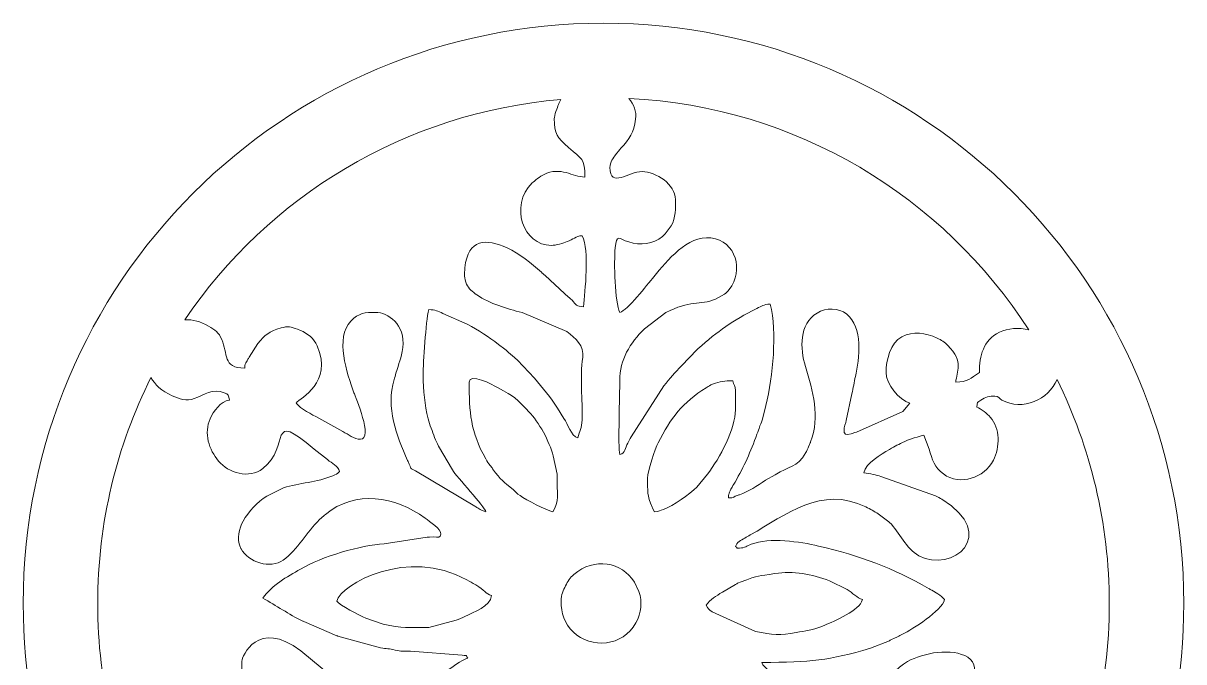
# Model space of a CAD drawing. Header units: centimetres. Extents: x -74 to 37, y -17 to 14.
# Drawn here: x 33.427 to 36.724, y -7.655 to -5.841 of the extents above; entities that cross this region are included whole.
import ezdxf

# ---------------------------------------------------------------- set-up
doc = ezdxf.new("R2010")
doc.units = ezdxf.units.CM
doc.header["$MEASUREMENT"] = 0
doc.layers.add('layer 1', color=7, linetype='Continuous')

msp = doc.modelspace()

# ---------------------------------------------------------------- linework, layer by layer
at = {"layer": 'layer 1', "color": 250, "lineweight": 9}
for points, knots in [([(35.37535, -9.11166), (35.37535, -9.11166), (35.39535, -9.26031), (35.39535, -9.26031), (35.39535, -9.26031), (35.39535, -9.26031), (35.37535, -9.40896), (35.37535, -9.40896), (35.37535, -9.40896), (35.37535, -9.40896), (35.07535, -9.40896), (35.07535, -9.40896), (35.07535, -9.40896), (35.07535, -9.40896), (34.77535, -9.40896), (34.77535, -9.40896), (34.77535, -9.40896), (34.77535, -9.40896), (34.75535, -9.26031), (34.75535, -9.26031), (34.75535, -9.26031), (34.75535, -9.26031), (34.77535, -9.11166), (34.77535, -9.11166), (34.77535, -9.11166), (34.00797, -8.97059), (33.42651, -8.29831), (33.42651, -7.49013), (33.42651, -7.49013), (33.42651, -6.57949), (34.16471, -5.84129), (35.07535, -5.84129), (35.07535, -5.84129), (35.98599, -5.84129), (36.72419, -6.57949), (36.72419, -7.49013), (36.72419, -7.49013), (36.72419, -7.89422), (36.57882, -8.26434), (36.33754, -8.55106), (36.33754, -8.55106), (36.09625, -8.83778), (35.75904, -9.04113), (35.37535, -9.11166)], [0, 0, 0, 0, 0.0833333, 0.0833333, 0.0833333, 0.0833333, 0.1666667, 0.1666667, 0.1666667, 0.1666667, 0.25, 0.25, 0.25, 0.25, 0.3333333, 0.3333333, 0.3333333, 0.3333333, 0.4166667, 0.4166667, 0.4166667, 0.4166667, 0.5, 0.5, 0.5, 0.5, 0.5833333, 0.5833333, 0.5833333, 0.5833333, 0.6666667, 0.6666667, 0.6666667, 0.6666667, 0.75, 0.75, 0.75, 0.75, 0.8333333, 0.8333333, 0.8333333, 0.8333333, 1, 1, 1, 1]), ([(33.88562, -6.6837), (34.12284, -6.3344), (34.50985, -6.09514), (34.95433, -6.05807), (34.95433, -6.05807), (34.95136, -6.06337), (34.94873, -6.0687), (34.94718, -6.07247), (34.94718, -6.07247), (34.94469, -6.07855), (34.9353, -6.10528), (34.9353, -6.11209), (34.9353, -6.11209), (34.9353, -6.15602), (34.94361, -6.16566), (34.97594, -6.19427), (34.97594, -6.19427), (35.01415, -6.22809), (35.02246, -6.22436), (35.02246, -6.27849), (35.02246, -6.27849), (34.98488, -6.27849), (34.95645, -6.24652), (34.90471, -6.27166), (34.90471, -6.27166), (34.89755, -6.27514), (34.87825, -6.28978), (34.87279, -6.2952), (34.87279, -6.2952), (34.8068, -6.36061), (34.8477, -6.47261), (34.92738, -6.47261), (34.92738, -6.47261), (34.93962, -6.47261), (34.96147, -6.46585), (34.97206, -6.46183), (34.97206, -6.46183), (34.98812, -6.45573), (34.99732, -6.44631), (35.01453, -6.44487), (35.01453, -6.44487), (35.03675, -6.48686), (35.02217, -6.60288), (35.0185, -6.64692), (35.0185, -6.64692), (34.99702, -6.64644), (34.99841, -6.64084), (34.98585, -6.62807), (34.98585, -6.62807), (34.97947, -6.62158), (34.97719, -6.62024), (34.97107, -6.61512), (34.97107, -6.61512), (34.96704, -6.61176), (34.96982, -6.61423), (34.9647, -6.6096), (34.9647, -6.6096), (34.9647, -6.6096), (34.90936, -6.55797), (34.90936, -6.55797), (34.90936, -6.55797), (34.90873, -6.55745), (34.90783, -6.5567), (34.90722, -6.55616), (34.90722, -6.55616), (34.90341, -6.55293), (34.90271, -6.55231), (34.89878, -6.54874), (34.89878, -6.54874), (34.87063, -6.52308), (34.83635, -6.49637), (34.80134, -6.4798), (34.80134, -6.4798), (34.74314, -6.45227), (34.68947, -6.45298), (34.68152, -6.53611), (34.68152, -6.53611), (34.67986, -6.55359), (34.67958, -6.56566), (34.68654, -6.58267), (34.68654, -6.58267), (34.69157, -6.59498), (34.70327, -6.6046), (34.71569, -6.61299), (34.71569, -6.61299), (34.75292, -6.63817), (34.80071, -6.6526), (34.84381, -6.66315), (34.84381, -6.66315), (34.84381, -6.66315), (34.97162, -6.71758), (34.97162, -6.71758), (34.97162, -6.71758), (34.9952, -6.73527), (35.02121, -6.75835), (35.01639, -6.79103), (35.01639, -6.79103), (35.00801, -6.84797), (35.01603, -6.91001), (35.01472, -6.96801), (35.01472, -6.96801), (35.01416, -6.99252), (35.00728, -6.99945), (35.00265, -7.01932), (35.00265, -7.01932), (34.98242, -7.01392), (34.97404, -6.97931), (34.96301, -6.96387), (34.96301, -6.96387), (34.96301, -6.96387), (34.94486, -6.93449), (34.94486, -6.93449), (34.94486, -6.93449), (34.92573, -6.90424), (34.90244, -6.87682), (34.87895, -6.84985), (34.87895, -6.84985), (34.87895, -6.84985), (34.83115, -6.7986), (34.83115, -6.7986), (34.83115, -6.7986), (34.82772, -6.79553), (34.82754, -6.7955), (34.82475, -6.79313), (34.82475, -6.79313), (34.82412, -6.7926), (34.82322, -6.79185), (34.82259, -6.79133), (34.82259, -6.79133), (34.82259, -6.79133), (34.80563, -6.77659), (34.80563, -6.77659), (34.80563, -6.77659), (34.79573, -6.76755), (34.78685, -6.7614), (34.77684, -6.75388), (34.77684, -6.75388), (34.74802, -6.73223), (34.72126, -6.71315), (34.68766, -6.69647), (34.68766, -6.69647), (34.68766, -6.69647), (34.61928, -6.66581), (34.61928, -6.66581), (34.61928, -6.66581), (34.60331, -6.65949), (34.59875, -6.65529), (34.57875, -6.65485), (34.57875, -6.65485), (34.57042, -6.69062), (34.5629, -6.80443), (34.5629, -6.84104), (34.5629, -6.84104), (34.5629, -6.88561), (34.56714, -6.92463), (34.57724, -6.96537), (34.57724, -6.96537), (34.58172, -6.98345), (34.58913, -7.00052), (34.59545, -7.01846), (34.59545, -7.01846), (34.59875, -7.02785), (34.6023, -7.03253), (34.60696, -7.04261), (34.60696, -7.04261), (34.60696, -7.04261), (34.64604, -7.1105), (34.64604, -7.1105), (34.64604, -7.1105), (34.65794, -7.12864), (34.73748, -7.21547), (34.74118, -7.22929), (34.74118, -7.22929), (34.73431, -7.22746), (34.72671, -7.22358), (34.71948, -7.21931), (34.71948, -7.21931), (34.71275, -7.21534), (34.71508, -7.2163), (34.70981, -7.21312), (34.70981, -7.21312), (34.70981, -7.21312), (34.54084, -7.1127), (34.54084, -7.1127), (34.54084, -7.1127), (34.5233, -7.10322), (34.53166, -7.11212), (34.52348, -7.09441), (34.52348, -7.09441), (34.52137, -7.08985), (34.52072, -7.08795), (34.51865, -7.08339), (34.51865, -7.08339), (34.48644, -7.0123), (34.45658, -6.93329), (34.48065, -6.85386), (34.48065, -6.85386), (34.48235, -6.84823), (34.48373, -6.8418), (34.48567, -6.83513), (34.48567, -6.83513), (34.49393, -6.80685), (34.50054, -6.79378), (34.50478, -6.763), (34.50478, -6.763), (34.51396, -6.69627), (34.46105, -6.66277), (34.4282, -6.66277), (34.4282, -6.66277), (34.39802, -6.66277), (34.37968, -6.66413), (34.35765, -6.68731), (34.35765, -6.68731), (34.31213, -6.73522), (34.34644, -6.83626), (34.3663, -6.89107), (34.3663, -6.89107), (34.37049, -6.90266), (34.42191, -7.02329), (34.38463, -7.02329), (34.38463, -7.02329), (34.36655, -7.02329), (34.35023, -7.00955), (34.33512, -7.00148), (34.33512, -7.00148), (34.33512, -7.00148), (34.26622, -6.96341), (34.26622, -6.96341), (34.26622, -6.96341), (34.24689, -6.95204), (34.21451, -6.93838), (34.20239, -6.92028), (34.20239, -6.92028), (34.21357, -6.90503), (34.30725, -6.86427), (34.2619, -6.75776), (34.2619, -6.75776), (34.25341, -6.73781), (34.23418, -6.72215), (34.21445, -6.71409), (34.21445, -6.71409), (34.21445, -6.71409), (34.20591, -6.71073), (34.20591, -6.71073), (34.20591, -6.71073), (34.18721, -6.70355), (34.17846, -6.70171), (34.15963, -6.70689), (34.15963, -6.70689), (34.124, -6.7167), (34.1149, -6.72601), (34.09318, -6.75165), (34.09318, -6.75165), (34.09318, -6.75165), (34.06833, -6.79019), (34.06833, -6.79019), (34.06833, -6.79019), (34.06536, -6.79566), (34.06459, -6.79672), (34.06266, -6.80037), (34.06266, -6.80037), (34.05693, -6.81124), (34.05698, -6.80707), (34.05581, -6.82123), (34.05581, -6.82123), (33.99176, -6.82123), (34.00849, -6.77943), (33.99084, -6.73961), (33.99084, -6.73961), (33.98223, -6.72016), (33.97099, -6.71232), (33.95315, -6.70204), (33.95315, -6.70204), (33.93053, -6.68902), (33.90822, -6.68217), (33.88562, -6.6837)], [0, 0, 0, 0, 0.0142857, 0.0142857, 0.0142857, 0.0142857, 0.0285714, 0.0285714, 0.0285714, 0.0285714, 0.0428571, 0.0428571, 0.0428571, 0.0428571, 0.0571429, 0.0571429, 0.0571429, 0.0571429, 0.0714286, 0.0714286, 0.0714286, 0.0714286, 0.0857143, 0.0857143, 0.0857143, 0.0857143, 0.1, 0.1, 0.1, 0.1, 0.1142857, 0.1142857, 0.1142857, 0.1142857, 0.1285714, 0.1285714, 0.1285714, 0.1285714, 0.1428571, 0.1428571, 0.1428571, 0.1428571, 0.1571429, 0.1571429, 0.1571429, 0.1571429, 0.1714286, 0.1714286, 0.1714286, 0.1714286, 0.1857143, 0.1857143, 0.1857143, 0.1857143, 0.2, 0.2, 0.2, 0.2, 0.2142857, 0.2142857, 0.2142857, 0.2142857, 0.2285714, 0.2285714, 0.2285714, 0.2285714, 0.2428571, 0.2428571, 0.2428571, 0.2428571, 0.2571429, 0.2571429, 0.2571429, 0.2571429, 0.2714286, 0.2714286, 0.2714286, 0.2714286, 0.2857143, 0.2857143, 0.2857143, 0.2857143, 0.3, 0.3, 0.3, 0.3, 0.3142857, 0.3142857, 0.3142857, 0.3142857, 0.3285714, 0.3285714, 0.3285714, 0.3285714, 0.3428571, 0.3428571, 0.3428571, 0.3428571, 0.3571429, 0.3571429, 0.3571429, 0.3571429, 0.3714286, 0.3714286, 0.3714286, 0.3714286, 0.3857143, 0.3857143, 0.3857143, 0.3857143, 0.4, 0.4, 0.4, 0.4, 0.4142857, 0.4142857, 0.4142857, 0.4142857, 0.4285714, 0.4285714, 0.4285714, 0.4285714, 0.4428571, 0.4428571, 0.4428571, 0.4428571, 0.4571429, 0.4571429, 0.4571429, 0.4571429, 0.4714286, 0.4714286, 0.4714286, 0.4714286, 0.4857143, 0.4857143, 0.4857143, 0.4857143, 0.5, 0.5, 0.5, 0.5, 0.5142857, 0.5142857, 0.5142857, 0.5142857, 0.5285714, 0.5285714, 0.5285714, 0.5285714, 0.5428571, 0.5428571, 0.5428571, 0.5428571, 0.5571429, 0.5571429, 0.5571429, 0.5571429, 0.5714286, 0.5714286, 0.5714286, 0.5714286, 0.5857143, 0.5857143, 0.5857143, 0.5857143, 0.6, 0.6, 0.6, 0.6, 0.6142857, 0.6142857, 0.6142857, 0.6142857, 0.6285714, 0.6285714, 0.6285714, 0.6285714, 0.6428571, 0.6428571, 0.6428571, 0.6428571, 0.6571429, 0.6571429, 0.6571429, 0.6571429, 0.6714286, 0.6714286, 0.6714286, 0.6714286, 0.6857143, 0.6857143, 0.6857143, 0.6857143, 0.7, 0.7, 0.7, 0.7, 0.7142857, 0.7142857, 0.7142857, 0.7142857, 0.7285714, 0.7285714, 0.7285714, 0.7285714, 0.7428571, 0.7428571, 0.7428571, 0.7428571, 0.7571429, 0.7571429, 0.7571429, 0.7571429, 0.7714286, 0.7714286, 0.7714286, 0.7714286, 0.7857143, 0.7857143, 0.7857143, 0.7857143, 0.8, 0.8, 0.8, 0.8, 0.8142857, 0.8142857, 0.8142857, 0.8142857, 0.8285714, 0.8285714, 0.8285714, 0.8285714, 0.8428571, 0.8428571, 0.8428571, 0.8428571, 0.8571429, 0.8571429, 0.8571429, 0.8571429, 0.8714286, 0.8714286, 0.8714286, 0.8714286, 0.8857143, 0.8857143, 0.8857143, 0.8857143, 0.9, 0.9, 0.9, 0.9, 0.9142857, 0.9142857, 0.9142857, 0.9142857, 0.9285714, 0.9285714, 0.9285714, 0.9285714, 0.9428571, 0.9428571, 0.9428571, 0.9428571, 0.9571429, 0.9571429, 0.9571429, 0.9571429, 0.9714286, 0.9714286, 0.9714286, 0.9714286, 1, 1, 1, 1]), ([(35.14734, -6.05475), (35.62446, -6.07829), (36.04038, -6.33449), (36.284, -6.71228), (36.284, -6.71228), (36.25536, -6.70596), (36.22475, -6.70753), (36.20026, -6.71942), (36.20026, -6.71942), (36.15415, -6.74179), (36.14361, -6.78598), (36.14361, -6.83312), (36.14361, -6.83312), (36.11803, -6.85025), (36.11059, -6.86086), (36.07627, -6.86086), (36.07627, -6.86086), (36.07878, -6.83067), (36.10033, -6.80335), (36.05367, -6.75668), (36.05367, -6.75668), (36.04508, -6.74809), (36.03526, -6.74108), (36.02314, -6.73571), (36.02314, -6.73571), (35.99079, -6.72134), (35.95488, -6.71495), (35.92343, -6.73179), (35.92343, -6.73179), (35.89049, -6.74941), (35.87819, -6.7991), (35.87819, -6.83312), (35.87819, -6.83312), (35.87819, -6.86589), (35.91538, -6.91223), (35.94553, -6.92028), (35.94553, -6.92028), (35.94553, -6.92028), (35.92572, -6.94405), (35.92572, -6.94405), (35.92572, -6.94405), (35.92572, -6.94405), (35.79416, -7.0027), (35.79416, -7.0027), (35.79416, -7.0027), (35.78507, -7.00552), (35.78401, -7.00644), (35.77888, -7.00806), (35.77888, -7.00806), (35.747, -7.01813), (35.7618, -6.9844), (35.7653, -6.96982), (35.7653, -6.96982), (35.7653, -6.96982), (35.78093, -6.89433), (35.78093, -6.89433), (35.78093, -6.89433), (35.78545, -6.87684), (35.78707, -6.86128), (35.79097, -6.84494), (35.79097, -6.84494), (35.80296, -6.79444), (35.81263, -6.70353), (35.76632, -6.66766), (35.76632, -6.66766), (35.74251, -6.64923), (35.70821, -6.64851), (35.68201, -6.66468), (35.68201, -6.66468), (35.63048, -6.69642), (35.63358, -6.76474), (35.64922, -6.81646), (35.64922, -6.81646), (35.67052, -6.88694), (35.69136, -6.9586), (35.6638, -7.03076), (35.6638, -7.03076), (35.66345, -7.03166), (35.66301, -7.03268), (35.66266, -7.03358), (35.66266, -7.03358), (35.66266, -7.03358), (35.65814, -7.04489), (35.65814, -7.04489), (35.65814, -7.04489), (35.65756, -7.04629), (35.65115, -7.05962), (35.65039, -7.06092), (35.65039, -7.06092), (35.62323, -7.10663), (35.60403, -7.09823), (35.56282, -7.12391), (35.56282, -7.12391), (35.56282, -7.12391), (35.53519, -7.13984), (35.53519, -7.13984), (35.53519, -7.13984), (35.51194, -7.15622), (35.48805, -7.17105), (35.46139, -7.18093), (35.46139, -7.18093), (35.46046, -7.18128), (35.45938, -7.18162), (35.45846, -7.18197), (35.45846, -7.18197), (35.45846, -7.18197), (35.44994, -7.18532), (35.44994, -7.18532), (35.44994, -7.18532), (35.44034, -7.18879), (35.44901, -7.18927), (35.43051, -7.18968), (35.43051, -7.18968), (35.43074, -7.17996), (35.43016, -7.18398), (35.43262, -7.17594), (35.43262, -7.17594), (35.43322, -7.17397), (35.43704, -7.166), (35.43754, -7.16502), (35.43754, -7.16502), (35.44213, -7.15611), (35.44385, -7.15345), (35.44904, -7.1448), (35.44904, -7.1448), (35.475, -7.10143), (35.4933, -7.05784), (35.51148, -7.00917), (35.51148, -7.00917), (35.51519, -6.9992), (35.51586, -6.99632), (35.51958, -6.98557), (35.51958, -6.98557), (35.52303, -6.97561), (35.52512, -6.97351), (35.5278, -6.9621), (35.5278, -6.9621), (35.5278, -6.9621), (35.53688, -6.92761), (35.53688, -6.92761), (35.53688, -6.92761), (35.55721, -6.84298), (35.5685, -6.72117), (35.54936, -6.639), (35.54936, -6.639), (35.52922, -6.64067), (35.52527, -6.64452), (35.51071, -6.65185), (35.51071, -6.65185), (35.44105, -6.68686), (35.40163, -6.71535), (35.3437, -6.76612), (35.3437, -6.76612), (35.34309, -6.76665), (35.3422, -6.76742), (35.3416, -6.76797), (35.3416, -6.76797), (35.3416, -6.76797), (35.29674, -6.81424), (35.29674, -6.81424), (35.29674, -6.81424), (35.27851, -6.83411), (35.26362, -6.8494), (35.2471, -6.87157), (35.2471, -6.87157), (35.2471, -6.87157), (35.15387, -7.01603), (35.15387, -7.01603), (35.15387, -7.01603), (35.14906, -7.02509), (35.14887, -7.02499), (35.14402, -7.03392), (35.14402, -7.03392), (35.13605, -7.0486), (35.13896, -7.0622), (35.1215, -7.06686), (35.1215, -7.06686), (35.11632, -7.04461), (35.12171, -6.89436), (35.12147, -6.85686), (35.12147, -6.85686), (35.12109, -6.79656), (35.15089, -6.75047), (35.1918, -6.7093), (35.1918, -6.7093), (35.1918, -6.7093), (35.25283, -6.66336), (35.25283, -6.66336), (35.25283, -6.66336), (35.31913, -6.62804), (35.35013, -6.64287), (35.39342, -6.62568), (35.39342, -6.62568), (35.39342, -6.62568), (35.41885, -6.61148), (35.41885, -6.61148), (35.41885, -6.61148), (35.42669, -6.60532), (35.42592, -6.6067), (35.43279, -6.59769), (35.43279, -6.59769), (35.47406, -6.54362), (35.4526, -6.45982), (35.38024, -6.45148), (35.38024, -6.45148), (35.31301, -6.44373), (35.25711, -6.51554), (35.21837, -6.56156), (35.21837, -6.56156), (35.19834, -6.58534), (35.14399, -6.65677), (35.1215, -6.66277), (35.1215, -6.66277), (35.10818, -6.63501), (35.10433, -6.51951), (35.10873, -6.47964), (35.10873, -6.47964), (35.1132, -6.43898), (35.11825, -6.45333), (35.14713, -6.46284), (35.14713, -6.46284), (35.17924, -6.4734), (35.21735, -6.46916), (35.24265, -6.44718), (35.24265, -6.44718), (35.2476, -6.44288), (35.2457, -6.44444), (35.24873, -6.44137), (35.24873, -6.44137), (35.24931, -6.44079), (35.25011, -6.43994), (35.25068, -6.43936), (35.25068, -6.43936), (35.25068, -6.43936), (35.26799, -6.41704), (35.26799, -6.41704), (35.26799, -6.41704), (35.28059, -6.3933), (35.27997, -6.36801), (35.27997, -6.34188), (35.27997, -6.34188), (35.27997, -6.29998), (35.22453, -6.26264), (35.18489, -6.26264), (35.18489, -6.26264), (35.14805, -6.26264), (35.09377, -6.31199), (35.09377, -6.25076), (35.09377, -6.25076), (35.09377, -6.23655), (35.10348, -6.22356), (35.10954, -6.21501), (35.10954, -6.21501), (35.10954, -6.21501), (35.1219, -6.19965), (35.1219, -6.19965), (35.1219, -6.19965), (35.12245, -6.19905), (35.12329, -6.19823), (35.12385, -6.19763), (35.12385, -6.19763), (35.1495, -6.17019), (35.16126, -6.15203), (35.16667, -6.11391), (35.16667, -6.11391), (35.16978, -6.09198), (35.16117, -6.0715), (35.14734, -6.05475)], [0, 0, 0, 0, 0.0147059, 0.0147059, 0.0147059, 0.0147059, 0.0294118, 0.0294118, 0.0294118, 0.0294118, 0.0441176, 0.0441176, 0.0441176, 0.0441176, 0.0588235, 0.0588235, 0.0588235, 0.0588235, 0.0735294, 0.0735294, 0.0735294, 0.0735294, 0.0882353, 0.0882353, 0.0882353, 0.0882353, 0.1029412, 0.1029412, 0.1029412, 0.1029412, 0.1176471, 0.1176471, 0.1176471, 0.1176471, 0.1323529, 0.1323529, 0.1323529, 0.1323529, 0.1470588, 0.1470588, 0.1470588, 0.1470588, 0.1617647, 0.1617647, 0.1617647, 0.1617647, 0.1764706, 0.1764706, 0.1764706, 0.1764706, 0.1911765, 0.1911765, 0.1911765, 0.1911765, 0.2058824, 0.2058824, 0.2058824, 0.2058824, 0.2205882, 0.2205882, 0.2205882, 0.2205882, 0.2352941, 0.2352941, 0.2352941, 0.2352941, 0.25, 0.25, 0.25, 0.25, 0.2647059, 0.2647059, 0.2647059, 0.2647059, 0.2794118, 0.2794118, 0.2794118, 0.2794118, 0.2941176, 0.2941176, 0.2941176, 0.2941176, 0.3088235, 0.3088235, 0.3088235, 0.3088235, 0.3235294, 0.3235294, 0.3235294, 0.3235294, 0.3382353, 0.3382353, 0.3382353, 0.3382353, 0.3529412, 0.3529412, 0.3529412, 0.3529412, 0.3676471, 0.3676471, 0.3676471, 0.3676471, 0.3823529, 0.3823529, 0.3823529, 0.3823529, 0.3970588, 0.3970588, 0.3970588, 0.3970588, 0.4117647, 0.4117647, 0.4117647, 0.4117647, 0.4264706, 0.4264706, 0.4264706, 0.4264706, 0.4411765, 0.4411765, 0.4411765, 0.4411765, 0.4558824, 0.4558824, 0.4558824, 0.4558824, 0.4705882, 0.4705882, 0.4705882, 0.4705882, 0.4852941, 0.4852941, 0.4852941, 0.4852941, 0.5, 0.5, 0.5, 0.5, 0.5147059, 0.5147059, 0.5147059, 0.5147059, 0.5294118, 0.5294118, 0.5294118, 0.5294118, 0.5441176, 0.5441176, 0.5441176, 0.5441176, 0.5588235, 0.5588235, 0.5588235, 0.5588235, 0.5735294, 0.5735294, 0.5735294, 0.5735294, 0.5882353, 0.5882353, 0.5882353, 0.5882353, 0.6029412, 0.6029412, 0.6029412, 0.6029412, 0.6176471, 0.6176471, 0.6176471, 0.6176471, 0.6323529, 0.6323529, 0.6323529, 0.6323529, 0.6470588, 0.6470588, 0.6470588, 0.6470588, 0.6617647, 0.6617647, 0.6617647, 0.6617647, 0.6764706, 0.6764706, 0.6764706, 0.6764706, 0.6911765, 0.6911765, 0.6911765, 0.6911765, 0.7058824, 0.7058824, 0.7058824, 0.7058824, 0.7205882, 0.7205882, 0.7205882, 0.7205882, 0.7352941, 0.7352941, 0.7352941, 0.7352941, 0.75, 0.75, 0.75, 0.75, 0.7647059, 0.7647059, 0.7647059, 0.7647059, 0.7794118, 0.7794118, 0.7794118, 0.7794118, 0.7941176, 0.7941176, 0.7941176, 0.7941176, 0.8088235, 0.8088235, 0.8088235, 0.8088235, 0.8235294, 0.8235294, 0.8235294, 0.8235294, 0.8382353, 0.8382353, 0.8382353, 0.8382353, 0.8529412, 0.8529412, 0.8529412, 0.8529412, 0.8676471, 0.8676471, 0.8676471, 0.8676471, 0.8823529, 0.8823529, 0.8823529, 0.8823529, 0.8970588, 0.8970588, 0.8970588, 0.8970588, 0.9117647, 0.9117647, 0.9117647, 0.9117647, 0.9264706, 0.9264706, 0.9264706, 0.9264706, 0.9411765, 0.9411765, 0.9411765, 0.9411765, 0.9558824, 0.9558824, 0.9558824, 0.9558824, 0.9705882, 0.9705882, 0.9705882, 0.9705882, 1, 1, 1, 1]), ([(33.78616, -8.12583), (33.69147, -7.93416), (33.63817, -7.71839), (33.63817, -7.49013), (33.63817, -7.49013), (33.63817, -7.25923), (33.6927, -7.04109), (33.78947, -6.84778), (33.78947, -6.84778), (33.80018, -6.86785), (33.81951, -6.88618), (33.85018, -6.90008), (33.85018, -6.90008), (33.86852, -6.90839), (33.89116, -6.91607), (33.91254, -6.90775), (33.91254, -6.90775), (33.94028, -6.89695), (33.96525, -6.87688), (33.99783, -6.89109), (33.99783, -6.89109), (34.00974, -6.89629), (34.01105, -6.89826), (34.01222, -6.91236), (34.01222, -6.91236), (33.98741, -6.91442), (33.9669, -6.94441), (33.95769, -6.96478), (33.95769, -6.96478), (33.93917, -7.00578), (33.95434, -7.05289), (33.98163, -7.08557), (33.98163, -7.08557), (34.00892, -7.11824), (34.06877, -7.13713), (34.10746, -7.10663), (34.10746, -7.10663), (34.18803, -7.04312), (34.1179, -6.93646), (34.25359, -7.05131), (34.25359, -7.05131), (34.25359, -7.05131), (34.29106, -7.0812), (34.29106, -7.0812), (34.29106, -7.0812), (34.30391, -7.09193), (34.32087, -7.09819), (34.3252, -7.11441), (34.3252, -7.11441), (34.31821, -7.12395), (34.31622, -7.1228), (34.30614, -7.12704), (34.30614, -7.12704), (34.26174, -7.14572), (34.21145, -7.14662), (34.16586, -7.16106), (34.16586, -7.16106), (34.16586, -7.16106), (34.11832, -7.18484), (34.11832, -7.18484), (34.11832, -7.18484), (34.09226, -7.20234), (34.06686, -7.22815), (34.05113, -7.25631), (34.05113, -7.25631), (34.03968, -7.2768), (34.03273, -7.30535), (34.04299, -7.32908), (34.04299, -7.32908), (34.04338, -7.32995), (34.04386, -7.33098), (34.04426, -7.33185), (34.04426, -7.33185), (34.04466, -7.3327), (34.04515, -7.33373), (34.04558, -7.33455), (34.04558, -7.33455), (34.06507, -7.37265), (34.12918, -7.39275), (34.1653, -7.36651), (34.1653, -7.36651), (34.20717, -7.33608), (34.23183, -7.28758), (34.26808, -7.25141), (34.26808, -7.25141), (34.26808, -7.25141), (34.28089, -7.24044), (34.28089, -7.24044), (34.28089, -7.24044), (34.28178, -7.23971), (34.28434, -7.2376), (34.28522, -7.23685), (34.28522, -7.23685), (34.36934, -7.16629), (34.48486, -7.18475), (34.56835, -7.24761), (34.56835, -7.24761), (34.58067, -7.25688), (34.6155, -7.27842), (34.61297, -7.2928), (34.61297, -7.2928), (34.61096, -7.30423), (34.60644, -7.30045), (34.59098, -7.30083), (34.59098, -7.30083), (34.57476, -7.30123), (34.57361, -7.30089), (34.56203, -7.30369), (34.56203, -7.30369), (34.56203, -7.30369), (34.45194, -7.32037), (34.45194, -7.32037), (34.45194, -7.32037), (34.38577, -7.32348), (34.2749, -7.3569), (34.2145, -7.39194), (34.2145, -7.39194), (34.17631, -7.41408), (34.13182, -7.43831), (34.10731, -7.47492), (34.10731, -7.47492), (34.14544, -7.49509), (34.18096, -7.5209), (34.22073, -7.53978), (34.22073, -7.53978), (34.22155, -7.54018), (34.22259, -7.54066), (34.22341, -7.54106), (34.22341, -7.54106), (34.22341, -7.54106), (34.31779, -7.58136), (34.31779, -7.58136), (34.31779, -7.58136), (34.31872, -7.58171), (34.31972, -7.58214), (34.32065, -7.58248), (34.32065, -7.58248), (34.32065, -7.58248), (34.44178, -7.61586), (34.44178, -7.61586), (34.44178, -7.61586), (34.45949, -7.6195), (34.46604, -7.61721), (34.48316, -7.62201), (34.48316, -7.62201), (34.5007, -7.62692), (34.50587, -7.62445), (34.52724, -7.62547), (34.52724, -7.62547), (34.52724, -7.62547), (34.674, -7.63686), (34.674, -7.63686), (34.674, -7.63686), (34.69275, -7.64087), (34.67973, -7.63169), (34.68968, -7.64527), (34.68968, -7.64527), (34.66304, -7.65147), (34.61191, -7.69955), (34.58258, -7.71645), (34.58258, -7.71645), (34.54354, -7.73895), (34.49389, -7.76016), (34.43612, -7.76016), (34.43612, -7.76016), (34.36501, -7.76016), (34.32416, -7.71515), (34.27588, -7.67479), (34.27588, -7.67479), (34.27588, -7.67479), (34.21543, -7.62431), (34.21543, -7.62431), (34.21543, -7.62431), (34.09269, -7.53181), (34.04789, -7.64139), (34.04789, -7.6532), (34.04789, -7.6532), (34.04789, -7.69598), (34.046, -7.71528), (34.07883, -7.74506), (34.07883, -7.74506), (34.07883, -7.74506), (34.09391, -7.75771), (34.09391, -7.75771), (34.09391, -7.75771), (34.11518, -7.77376), (34.15594, -7.78563), (34.16842, -7.79017), (34.16842, -7.79017), (34.16842, -7.79017), (34.28307, -7.81814), (34.28307, -7.81814), (34.28307, -7.81814), (34.30112, -7.82274), (34.33505, -7.82975), (34.34501, -7.84335), (34.34501, -7.84335), (34.33983, -7.86275), (34.28739, -7.8871), (34.26806, -7.90111), (34.26806, -7.90111), (34.26739, -7.90159), (34.26649, -7.90233), (34.26582, -7.90282), (34.26582, -7.90282), (34.23863, -7.92254), (34.20799, -7.9392), (34.17732, -7.95299), (34.17732, -7.95299), (34.09825, -7.98855), (34.17498, -7.92264), (34.12155, -7.86477), (34.12155, -7.86477), (34.11632, -7.85911), (34.11967, -7.86212), (34.1135, -7.85696), (34.1135, -7.85696), (34.07337, -7.82342), (34.00812, -7.82607), (33.96743, -7.85401), (33.96743, -7.85401), (33.92999, -7.87973), (33.9195, -7.92888), (33.93726, -7.96982), (33.93726, -7.96982), (33.95113, -8.00178), (33.99873, -8.00175), (34.00827, -8.03748), (34.00827, -8.03748), (34.00033, -8.04933), (33.97947, -8.06118), (33.96336, -8.0631), (33.96336, -8.0631), (33.95269, -8.06438), (33.86379, -8.00883), (33.80839, -8.08322), (33.80839, -8.08322), (33.79939, -8.09529), (33.79168, -8.10999), (33.78616, -8.12583)], [0, 0, 0, 0, 0.0163934, 0.0163934, 0.0163934, 0.0163934, 0.0327869, 0.0327869, 0.0327869, 0.0327869, 0.0491803, 0.0491803, 0.0491803, 0.0491803, 0.0655738, 0.0655738, 0.0655738, 0.0655738, 0.0819672, 0.0819672, 0.0819672, 0.0819672, 0.0983607, 0.0983607, 0.0983607, 0.0983607, 0.1147541, 0.1147541, 0.1147541, 0.1147541, 0.1311475, 0.1311475, 0.1311475, 0.1311475, 0.147541, 0.147541, 0.147541, 0.147541, 0.1639344, 0.1639344, 0.1639344, 0.1639344, 0.1803279, 0.1803279, 0.1803279, 0.1803279, 0.1967213, 0.1967213, 0.1967213, 0.1967213, 0.2131148, 0.2131148, 0.2131148, 0.2131148, 0.2295082, 0.2295082, 0.2295082, 0.2295082, 0.2459016, 0.2459016, 0.2459016, 0.2459016, 0.2622951, 0.2622951, 0.2622951, 0.2622951, 0.2786885, 0.2786885, 0.2786885, 0.2786885, 0.295082, 0.295082, 0.295082, 0.295082, 0.3114754, 0.3114754, 0.3114754, 0.3114754, 0.3278689, 0.3278689, 0.3278689, 0.3278689, 0.3442623, 0.3442623, 0.3442623, 0.3442623, 0.3606557, 0.3606557, 0.3606557, 0.3606557, 0.3770492, 0.3770492, 0.3770492, 0.3770492, 0.3934426, 0.3934426, 0.3934426, 0.3934426, 0.4098361, 0.4098361, 0.4098361, 0.4098361, 0.4262295, 0.4262295, 0.4262295, 0.4262295, 0.442623, 0.442623, 0.442623, 0.442623, 0.4590164, 0.4590164, 0.4590164, 0.4590164, 0.4754098, 0.4754098, 0.4754098, 0.4754098, 0.4918033, 0.4918033, 0.4918033, 0.4918033, 0.5081967, 0.5081967, 0.5081967, 0.5081967, 0.5245902, 0.5245902, 0.5245902, 0.5245902, 0.5409836, 0.5409836, 0.5409836, 0.5409836, 0.557377, 0.557377, 0.557377, 0.557377, 0.5737705, 0.5737705, 0.5737705, 0.5737705, 0.5901639, 0.5901639, 0.5901639, 0.5901639, 0.6065574, 0.6065574, 0.6065574, 0.6065574, 0.6229508, 0.6229508, 0.6229508, 0.6229508, 0.6393443, 0.6393443, 0.6393443, 0.6393443, 0.6557377, 0.6557377, 0.6557377, 0.6557377, 0.6721311, 0.6721311, 0.6721311, 0.6721311, 0.6885246, 0.6885246, 0.6885246, 0.6885246, 0.704918, 0.704918, 0.704918, 0.704918, 0.7213115, 0.7213115, 0.7213115, 0.7213115, 0.7377049, 0.7377049, 0.7377049, 0.7377049, 0.7540984, 0.7540984, 0.7540984, 0.7540984, 0.7704918, 0.7704918, 0.7704918, 0.7704918, 0.7868852, 0.7868852, 0.7868852, 0.7868852, 0.8032787, 0.8032787, 0.8032787, 0.8032787, 0.8196721, 0.8196721, 0.8196721, 0.8196721, 0.8360656, 0.8360656, 0.8360656, 0.8360656, 0.852459, 0.852459, 0.852459, 0.852459, 0.8688525, 0.8688525, 0.8688525, 0.8688525, 0.8852459, 0.8852459, 0.8852459, 0.8852459, 0.9016393, 0.9016393, 0.9016393, 0.9016393, 0.9180328, 0.9180328, 0.9180328, 0.9180328, 0.9344262, 0.9344262, 0.9344262, 0.9344262, 0.9508197, 0.9508197, 0.9508197, 0.9508197, 0.9672131, 0.9672131, 0.9672131, 0.9672131, 1, 1, 1, 1]), ([(34.93226, -7.06992), (34.93226, -7.06992), (34.94323, -7.12233), (34.94323, -7.12233), (34.94323, -7.12233), (34.94323, -7.17999), (34.95061, -7.20053), (34.93134, -7.22929), (34.93134, -7.22929), (34.91325, -7.22508), (34.85537, -7.19495), (34.8385, -7.18347), (34.8385, -7.18347), (34.8278, -7.17618), (34.82822, -7.17474), (34.81919, -7.16713), (34.81919, -7.16713), (34.78971, -7.14227), (34.78511, -7.14162), (34.7604, -7.10706), (34.7604, -7.10706), (34.75991, -7.10639), (34.75921, -7.10546), (34.75872, -7.10479), (34.75872, -7.10479), (34.75872, -7.10479), (34.7534, -7.09822), (34.7534, -7.09822), (34.7534, -7.09822), (34.74718, -7.09023), (34.74601, -7.08801), (34.74092, -7.07902), (34.74092, -7.07902), (34.69701, -7.00166), (34.69364, -6.94588), (34.69364, -6.86086), (34.69364, -6.86086), (34.69364, -6.83243), (34.76086, -6.86866), (34.77375, -6.87582), (34.77375, -6.87582), (34.8271, -6.90543), (34.81937, -6.90104), (34.86308, -6.94496), (34.86308, -6.94496), (34.8915, -6.97351), (34.92234, -7.03039), (34.93226, -7.06992)], [0, 0, 0, 0, 0.0769231, 0.0769231, 0.0769231, 0.0769231, 0.1538462, 0.1538462, 0.1538462, 0.1538462, 0.2307692, 0.2307692, 0.2307692, 0.2307692, 0.3076923, 0.3076923, 0.3076923, 0.3076923, 0.3846154, 0.3846154, 0.3846154, 0.3846154, 0.4615385, 0.4615385, 0.4615385, 0.4615385, 0.5384615, 0.5384615, 0.5384615, 0.5384615, 0.6153846, 0.6153846, 0.6153846, 0.6153846, 0.6923077, 0.6923077, 0.6923077, 0.6923077, 0.7692308, 0.7692308, 0.7692308, 0.7692308, 0.8461538, 0.8461538, 0.8461538, 0.8461538, 1, 1, 1, 1]), ([(35.20074, -7.13421), (35.20074, -7.1139), (35.22232, -7.04939), (35.23049, -7.03322), (35.23049, -7.03322), (35.26505, -6.96479), (35.30012, -6.91777), (35.36742, -6.877), (35.36742, -6.877), (35.37761, -6.87083), (35.37352, -6.87142), (35.38784, -6.86573), (35.38784, -6.86573), (35.40435, -6.85916), (35.42034, -6.85689), (35.44241, -6.85689), (35.44241, -6.85689), (35.44562, -6.87072), (35.45032, -6.87023), (35.45032, -6.88462), (35.45032, -6.88462), (35.45032, -6.88462), (35.45032, -6.94009), (35.45032, -6.94009), (35.45032, -6.94009), (35.45032, -6.99172), (35.40527, -7.07791), (35.37116, -7.1224), (35.37116, -7.1224), (35.37116, -7.1224), (35.34055, -7.15913), (35.34055, -7.15913), (35.34055, -7.15913), (35.32022, -7.17946), (35.27304, -7.21254), (35.24539, -7.22245), (35.24539, -7.22245), (35.23591, -7.22584), (35.23337, -7.22822), (35.22055, -7.22929), (35.22055, -7.22929), (35.22055, -7.22929), (35.21496, -7.21902), (35.21496, -7.21902), (35.21496, -7.21902), (35.21457, -7.21823), (35.21401, -7.21723), (35.21363, -7.21639), (35.21363, -7.21639), (35.19864, -7.18356), (35.20074, -7.16943), (35.20074, -7.13421)], [0, 0, 0, 0, 0.0714286, 0.0714286, 0.0714286, 0.0714286, 0.1428571, 0.1428571, 0.1428571, 0.1428571, 0.2142857, 0.2142857, 0.2142857, 0.2142857, 0.2857143, 0.2857143, 0.2857143, 0.2857143, 0.3571429, 0.3571429, 0.3571429, 0.3571429, 0.4285714, 0.4285714, 0.4285714, 0.4285714, 0.5, 0.5, 0.5, 0.5, 0.5714286, 0.5714286, 0.5714286, 0.5714286, 0.6428571, 0.6428571, 0.6428571, 0.6428571, 0.7142857, 0.7142857, 0.7142857, 0.7142857, 0.7857143, 0.7857143, 0.7857143, 0.7857143, 0.8571429, 0.8571429, 0.8571429, 0.8571429, 1, 1, 1, 1]), ([(36.36404, -6.85342), (36.45904, -7.04534), (36.51253, -7.26147), (36.51253, -7.49013), (36.51253, -7.49013), (36.51253, -7.72729), (36.45506, -7.95103), (36.35331, -8.14819), (36.35331, -8.14819), (36.35071, -8.13894), (36.34653, -8.13008), (36.34068, -8.12169), (36.34068, -8.12169), (36.34068, -8.12169), (36.32746, -8.10719), (36.32746, -8.10719), (36.32746, -8.10719), (36.29163, -8.07581), (36.24973, -8.06566), (36.20296, -8.08098), (36.20296, -8.08098), (36.17123, -8.09136), (36.1592, -8.10722), (36.12809, -8.08073), (36.12809, -8.08073), (36.12809, -8.08073), (36.11589, -8.06125), (36.11589, -8.06125), (36.11589, -8.06125), (36.12719, -8.04582), (36.14671, -8.04336), (36.16189, -8.03198), (36.16189, -8.03198), (36.17696, -8.02068), (36.19001, -8.00449), (36.19472, -7.98556), (36.19472, -7.98556), (36.20775, -7.93309), (36.18231, -7.88434), (36.13771, -7.85719), (36.13771, -7.85719), (36.09354, -7.83032), (36.02833, -7.85045), (36.00986, -7.89976), (36.00986, -7.89976), (36.00226, -7.92005), (35.99704, -7.93986), (35.99704, -7.96617), (35.99704, -7.96617), (35.99704, -7.96617), (35.97974, -7.96366), (35.97974, -7.96366), (35.97974, -7.96366), (35.96913, -7.95912), (35.96551, -7.95172), (35.95514, -7.94468), (35.95514, -7.94468), (35.95514, -7.94468), (35.91365, -7.91882), (35.91365, -7.91882), (35.91365, -7.91882), (35.89536, -7.9079), (35.8761, -7.89605), (35.86066, -7.88069), (35.86066, -7.88069), (35.86066, -7.88069), (35.84253, -7.8592), (35.84253, -7.8592), (35.84253, -7.8592), (35.87033, -7.8445), (35.89635, -7.84116), (35.92865, -7.83044), (35.92865, -7.83044), (35.9733, -7.81561), (36.01164, -7.8059), (36.0536, -7.78503), (36.0536, -7.78503), (36.11643, -7.75377), (36.15509, -7.6708), (36.11045, -7.64278), (36.11045, -7.64278), (36.06606, -7.61491), (35.98424, -7.62961), (35.93921, -7.65479), (35.93921, -7.65479), (35.90706, -7.67276), (35.8843, -7.70693), (35.85718, -7.73123), (35.85718, -7.73123), (35.76448, -7.81428), (35.71961, -7.79374), (35.62786, -7.73316), (35.62786, -7.73316), (35.61793, -7.72659), (35.61009, -7.72315), (35.60084, -7.71661), (35.60084, -7.71661), (35.59189, -7.71028), (35.58613, -7.70536), (35.57554, -7.69833), (35.57554, -7.69833), (35.56006, -7.68806), (35.53058, -7.67582), (35.52559, -7.65715), (35.52559, -7.65715), (35.66489, -7.65715), (35.71458, -7.65207), (35.8338, -7.61673), (35.8338, -7.61673), (35.8338, -7.61673), (35.88781, -7.59546), (35.88781, -7.59546), (35.88781, -7.59546), (35.8908, -7.59413), (35.89338, -7.59274), (35.89577, -7.59154), (35.89577, -7.59154), (35.90721, -7.58584), (35.91441, -7.58288), (35.92511, -7.57731), (35.92511, -7.57731), (35.95278, -7.56291), (36.03612, -7.51052), (36.04458, -7.47888), (36.04458, -7.47888), (36.03976, -7.47229), (36.03268, -7.46743), (36.02525, -7.46255), (36.02525, -7.46255), (36.02525, -7.46255), (36.00793, -7.45213), (36.00793, -7.45213), (36.00793, -7.45213), (36.00529, -7.45059), (36.00156, -7.44843), (36.00041, -7.44777), (36.00041, -7.44777), (35.89519, -7.38708), (35.80817, -7.35532), (35.68588, -7.32651), (35.68588, -7.32651), (35.63466, -7.31445), (35.54638, -7.30104), (35.49501, -7.32152), (35.49501, -7.32152), (35.48299, -7.3263), (35.47612, -7.33229), (35.46221, -7.33229), (35.46221, -7.33229), (35.44706, -7.33229), (35.46076, -7.33351), (35.45032, -7.32833), (35.45032, -7.32833), (35.45385, -7.31513), (35.46543, -7.31112), (35.47726, -7.30377), (35.47726, -7.30377), (35.48282, -7.30032), (35.48581, -7.29851), (35.49221, -7.29495), (35.49221, -7.29495), (35.59571, -7.23733), (35.69258, -7.1537), (35.82088, -7.21528), (35.82088, -7.21528), (35.83363, -7.22142), (35.84482, -7.22787), (35.85608, -7.23555), (35.85608, -7.23555), (35.85608, -7.23555), (35.88576, -7.25737), (35.88576, -7.25737), (35.88576, -7.25737), (35.88637, -7.25791), (35.88721, -7.25873), (35.8878, -7.25929), (35.8878, -7.25929), (35.91771, -7.288), (35.93331, -7.33336), (35.9712, -7.35417), (35.9712, -7.35417), (36.06502, -7.40569), (36.20221, -7.2951), (36.03652, -7.19378), (36.03652, -7.19378), (36.03297, -7.1916), (36.02306, -7.18581), (36.01862, -7.18393), (36.01862, -7.18393), (36.01862, -7.18393), (35.86355, -7.12903), (35.86355, -7.12903), (35.86355, -7.12903), (35.85038, -7.12538), (35.83316, -7.11989), (35.8148, -7.11836), (35.8148, -7.11836), (35.8214, -7.09003), (35.86381, -7.06735), (35.88767, -7.05258), (35.88767, -7.05258), (35.90459, -7.04211), (35.91296, -7.03822), (35.93195, -7.02951), (35.93195, -7.02951), (35.9442, -7.02389), (35.94507, -7.02295), (35.95773, -7.01963), (35.95773, -7.01963), (35.97208, -7.01588), (35.97329, -7.01416), (35.98515, -7.0114), (35.98515, -7.0114), (35.98515, -7.0114), (36.00051, -7.0515), (36.00051, -7.0515), (36.00051, -7.0515), (36.00867, -7.08011), (36.01691, -7.10458), (36.04104, -7.12191), (36.04104, -7.12191), (36.0892, -7.15654), (36.15684, -7.13304), (36.18309, -7.08257), (36.18309, -7.08257), (36.20181, -7.04655), (36.20289, -6.99131), (36.17447, -6.96074), (36.17447, -6.96074), (36.16581, -6.95141), (36.14826, -6.93552), (36.13569, -6.93216), (36.13569, -6.93216), (36.13694, -6.91717), (36.13742, -6.91881), (36.14738, -6.91215), (36.14738, -6.91215), (36.1603, -6.90351), (36.17255, -6.90047), (36.18719, -6.90047), (36.18719, -6.90047), (36.19753, -6.90047), (36.19943, -6.90703), (36.20763, -6.91173), (36.20763, -6.91173), (36.26517, -6.94472), (36.34061, -6.90984), (36.36404, -6.85342)], [0, 0, 0, 0, 0.015873, 0.015873, 0.015873, 0.015873, 0.031746, 0.031746, 0.031746, 0.031746, 0.047619, 0.047619, 0.047619, 0.047619, 0.0634921, 0.0634921, 0.0634921, 0.0634921, 0.0793651, 0.0793651, 0.0793651, 0.0793651, 0.0952381, 0.0952381, 0.0952381, 0.0952381, 0.1111111, 0.1111111, 0.1111111, 0.1111111, 0.1269841, 0.1269841, 0.1269841, 0.1269841, 0.1428571, 0.1428571, 0.1428571, 0.1428571, 0.1587302, 0.1587302, 0.1587302, 0.1587302, 0.1746032, 0.1746032, 0.1746032, 0.1746032, 0.1904762, 0.1904762, 0.1904762, 0.1904762, 0.2063492, 0.2063492, 0.2063492, 0.2063492, 0.2222222, 0.2222222, 0.2222222, 0.2222222, 0.2380952, 0.2380952, 0.2380952, 0.2380952, 0.2539683, 0.2539683, 0.2539683, 0.2539683, 0.2698413, 0.2698413, 0.2698413, 0.2698413, 0.2857143, 0.2857143, 0.2857143, 0.2857143, 0.3015873, 0.3015873, 0.3015873, 0.3015873, 0.3174603, 0.3174603, 0.3174603, 0.3174603, 0.3333333, 0.3333333, 0.3333333, 0.3333333, 0.3492063, 0.3492063, 0.3492063, 0.3492063, 0.3650794, 0.3650794, 0.3650794, 0.3650794, 0.3809524, 0.3809524, 0.3809524, 0.3809524, 0.3968254, 0.3968254, 0.3968254, 0.3968254, 0.4126984, 0.4126984, 0.4126984, 0.4126984, 0.4285714, 0.4285714, 0.4285714, 0.4285714, 0.4444444, 0.4444444, 0.4444444, 0.4444444, 0.4603175, 0.4603175, 0.4603175, 0.4603175, 0.4761905, 0.4761905, 0.4761905, 0.4761905, 0.4920635, 0.4920635, 0.4920635, 0.4920635, 0.5079365, 0.5079365, 0.5079365, 0.5079365, 0.5238095, 0.5238095, 0.5238095, 0.5238095, 0.5396825, 0.5396825, 0.5396825, 0.5396825, 0.5555556, 0.5555556, 0.5555556, 0.5555556, 0.5714286, 0.5714286, 0.5714286, 0.5714286, 0.5873016, 0.5873016, 0.5873016, 0.5873016, 0.6031746, 0.6031746, 0.6031746, 0.6031746, 0.6190476, 0.6190476, 0.6190476, 0.6190476, 0.6349206, 0.6349206, 0.6349206, 0.6349206, 0.6507937, 0.6507937, 0.6507937, 0.6507937, 0.6666667, 0.6666667, 0.6666667, 0.6666667, 0.6825397, 0.6825397, 0.6825397, 0.6825397, 0.6984127, 0.6984127, 0.6984127, 0.6984127, 0.7142857, 0.7142857, 0.7142857, 0.7142857, 0.7301587, 0.7301587, 0.7301587, 0.7301587, 0.7460317, 0.7460317, 0.7460317, 0.7460317, 0.7619048, 0.7619048, 0.7619048, 0.7619048, 0.7777778, 0.7777778, 0.7777778, 0.7777778, 0.7936508, 0.7936508, 0.7936508, 0.7936508, 0.8095238, 0.8095238, 0.8095238, 0.8095238, 0.8253968, 0.8253968, 0.8253968, 0.8253968, 0.8412698, 0.8412698, 0.8412698, 0.8412698, 0.8571429, 0.8571429, 0.8571429, 0.8571429, 0.8730159, 0.8730159, 0.8730159, 0.8730159, 0.8888889, 0.8888889, 0.8888889, 0.8888889, 0.9047619, 0.9047619, 0.9047619, 0.9047619, 0.9206349, 0.9206349, 0.9206349, 0.9206349, 0.9365079, 0.9365079, 0.9365079, 0.9365079, 0.952381, 0.952381, 0.952381, 0.952381, 0.968254, 0.968254, 0.968254, 0.968254, 1, 1, 1, 1]), ([(34.31728, -7.48283), (34.32996, -7.43533), (34.51857, -7.32883), (34.6866, -7.42253), (34.6866, -7.42253), (34.6963, -7.42795), (34.70237, -7.43074), (34.71228, -7.43647), (34.71228, -7.43647), (34.73908, -7.45191), (34.73983, -7.46241), (34.75703, -7.46699), (34.75703, -7.46699), (34.75441, -7.49843), (34.70595, -7.51516), (34.68167, -7.52633), (34.68167, -7.52633), (34.67323, -7.53021), (34.66401, -7.53449), (34.65689, -7.5372), (34.65689, -7.5372), (34.65689, -7.5372), (34.57875, -7.55811), (34.57875, -7.55811), (34.57875, -7.55811), (34.52072, -7.55811), (34.50391, -7.56123), (34.44969, -7.5485), (34.44969, -7.5485), (34.44969, -7.5485), (34.39977, -7.53109), (34.39977, -7.53109), (34.39977, -7.53109), (34.38117, -7.52349), (34.32625, -7.49508), (34.31728, -7.48283)], [0, 0, 0, 0, 0.1, 0.1, 0.1, 0.1, 0.2, 0.2, 0.2, 0.2, 0.3, 0.3, 0.3, 0.3, 0.4, 0.4, 0.4, 0.4, 0.5, 0.5, 0.5, 0.5, 0.6, 0.6, 0.6, 0.6, 0.7, 0.7, 0.7, 0.7, 0.8, 0.8, 0.8, 0.8, 1, 1, 1, 1]), ([(34.95512, -7.48283), (34.95512, -7.46458), (34.96112, -7.45273), (34.96748, -7.43975), (34.96748, -7.43975), (34.97392, -7.4266), (34.98048, -7.41622), (34.9907, -7.40751), (34.9907, -7.40751), (35.04967, -7.35717), (35.12647, -7.37193), (35.16332, -7.42914), (35.16332, -7.42914), (35.16332, -7.42914), (35.17614, -7.45594), (35.17614, -7.45594), (35.17614, -7.45594), (35.18566, -7.48496), (35.183, -7.51701), (35.16749, -7.54468), (35.16749, -7.54468), (35.12961, -7.61227), (35.04073, -7.61975), (34.98966, -7.5711), (34.98966, -7.5711), (34.96295, -7.54565), (34.95512, -7.51833), (34.95512, -7.48283)], [0, 0, 0, 0, 0.125, 0.125, 0.125, 0.125, 0.25, 0.25, 0.25, 0.25, 0.375, 0.375, 0.375, 0.375, 0.5, 0.5, 0.5, 0.5, 0.625, 0.625, 0.625, 0.625, 0.75, 0.75, 0.75, 0.75, 1, 1, 1, 1]), ([(35.36713, -7.49473), (35.37837, -7.47794), (35.39504, -7.46925), (35.41303, -7.45743), (35.41303, -7.45743), (35.41303, -7.45743), (35.45075, -7.43573), (35.45075, -7.43573), (35.45075, -7.43573), (35.45707, -7.43233), (35.45473, -7.43278), (35.46406, -7.42923), (35.46406, -7.42923), (35.52192, -7.40721), (35.51229, -7.41329), (35.56245, -7.4048), (35.56245, -7.4048), (35.61513, -7.3959), (35.66696, -7.40594), (35.71754, -7.42559), (35.71754, -7.42559), (35.71754, -7.42559), (35.7679, -7.45051), (35.7679, -7.45051), (35.7679, -7.45051), (35.78225, -7.45863), (35.79644, -7.47503), (35.81083, -7.47888), (35.81083, -7.47888), (35.80362, -7.50984), (35.73114, -7.53953), (35.70207, -7.55234), (35.70207, -7.55234), (35.6683, -7.5672), (35.6487, -7.56686), (35.623, -7.57232), (35.623, -7.57232), (35.57627, -7.58225), (35.5567, -7.57805), (35.50681, -7.56898), (35.50681, -7.56898), (35.50681, -7.56898), (35.38402, -7.51349), (35.38402, -7.51349), (35.38402, -7.51349), (35.37333, -7.50636), (35.37276, -7.50537), (35.36713, -7.49473)], [0, 0, 0, 0, 0.0769231, 0.0769231, 0.0769231, 0.0769231, 0.1538462, 0.1538462, 0.1538462, 0.1538462, 0.2307692, 0.2307692, 0.2307692, 0.2307692, 0.3076923, 0.3076923, 0.3076923, 0.3076923, 0.3846154, 0.3846154, 0.3846154, 0.3846154, 0.4615385, 0.4615385, 0.4615385, 0.4615385, 0.5384615, 0.5384615, 0.5384615, 0.5384615, 0.6153846, 0.6153846, 0.6153846, 0.6153846, 0.6923077, 0.6923077, 0.6923077, 0.6923077, 0.7692308, 0.7692308, 0.7692308, 0.7692308, 0.8461538, 0.8461538, 0.8461538, 0.8461538, 1, 1, 1, 1])]:
    msp.add_open_spline(points, degree=3, knots=knots, dxfattribs=at)

doc.saveas('drawing.dxf')
